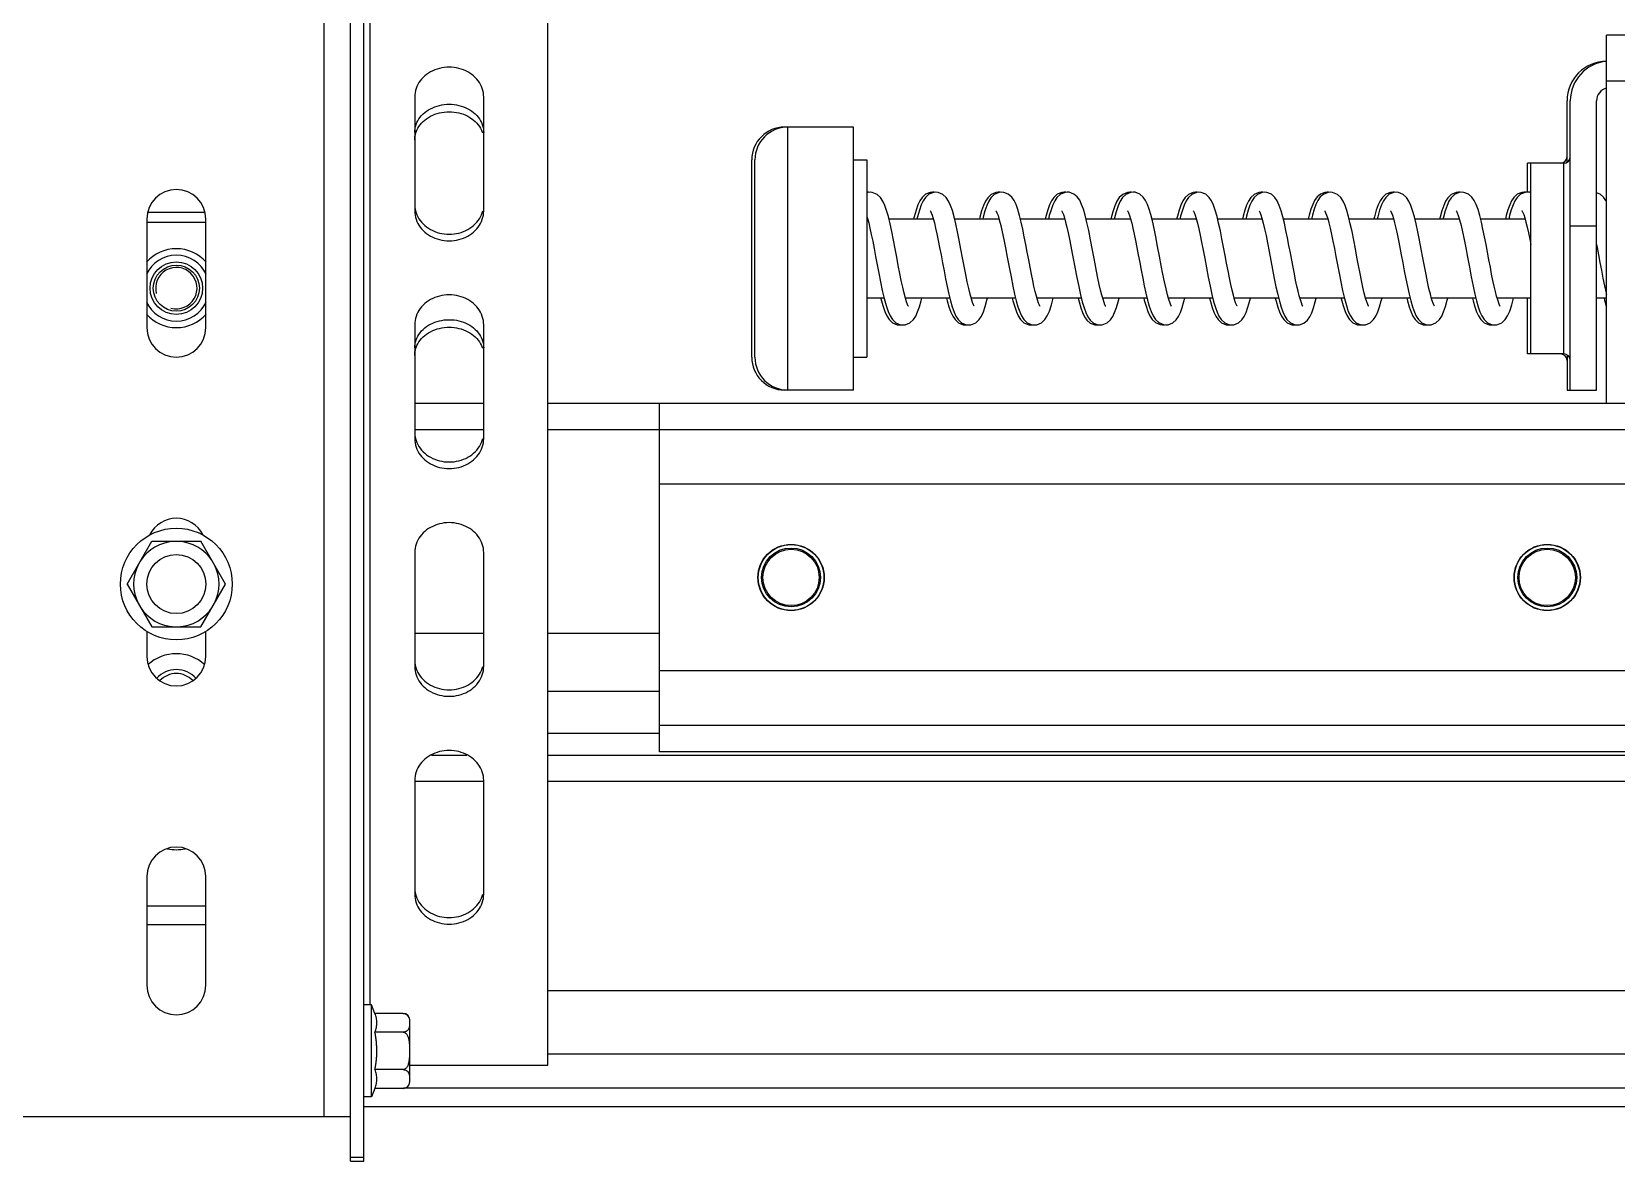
# Model space of a CAD drawing. Header units: millimetres. Extents: x 21899 to 38731, y -5425 to 3612.
# Drawn here: x 29083.5 to 29324.5, y -2798.2 to -2626.4 of the extents above; entities that cross this region are included whole.
import ezdxf

# ---------------------------------------------------------------- set-up
doc = ezdxf.new("R2010")
doc.units = ezdxf.units.MM

msp = doc.modelspace()

# ---------------------------------------------------------------- linework, layer by layer
at = {"color": 7, "linetype": 'Continuous'}
for p, q in [((29134.03, -2798.21), (29134.03, -2472.31)), ((29162.03, -2783.58), (29162.03, -2470.81)), ((29132.03, -2798.21), (29132.03, -2510.81)), ((29323.04, -2682.92), (29323.04, -2626.92)), ((29413.04, -2626.92), (29323.04, -2626.92)), ((29141.78, -2636.35), (29141.78, -2653.67)), ((29152.28, -2653.67), (29152.28, -2636.35)), ((29317.04, -2646.27), (29317.04, -2636.92)), ((29317.54, -2680.92), (29317.54, -2636.92)), ((29321.54, -2680.92), (29321.54, -2636.92)), ((29208.54, -2640.92), (29198.04, -2640.92)), ((29208.54, -2680.92), (29208.54, -2640.92)), ((29193.04, -2675.92), (29193.04, -2645.92)), ((29193.54, -2675.92), (29193.54, -2645.92)), ((29208.54, -2645.92), (29210.54, -2645.92)), ((29210.54, -2645.92), (29210.54, -2675.92)), ((29311.04, -2650.82), (29311.04, -2646.42)), ((29316.54, -2646.42), (29311.04, -2646.42)), ((29311.54, -2675.42), (29311.54, -2646.42)), ((29210.78, -2650.84), (29210.54, -2650.82)), ((29220.79, -2650.84), (29220.54, -2650.82)), ((29230.81, -2650.84), (29230.54, -2650.82)), ((29240.81, -2650.84), (29240.54, -2650.82)), ((29250.81, -2650.84), (29250.54, -2650.82)), ((29260.8, -2650.84), (29260.54, -2650.82)), ((29270.8, -2650.84), (29270.54, -2650.82)), ((29280.78, -2650.84), (29280.54, -2650.82)), ((29290.79, -2650.84), (29290.54, -2650.82)), ((29300.81, -2650.84), (29300.54, -2650.82)), ((29310.81, -2650.84), (29310.54, -2650.82)), ((29101.03, -2654.92), (29101.03, -2671.42)), ((29110.03, -2655.42), (29101.03, -2655.42)), ((29109.89, -2653.92), (29101.18, -2653.92)), ((29110.03, -2671.42), (29110.03, -2654.92)), ((29210.54, -2654.51), (29210.64, -2654.84)), ((29210.66, -2654.92), (29210.54, -2654.92)), ((29220.66, -2654.92), (29213.91, -2654.92)), ((29230.66, -2654.92), (29223.91, -2654.92)), ((29240.66, -2654.92), (29233.91, -2654.92)), ((29250.66, -2654.92), (29243.91, -2654.92)), ((29260.66, -2654.92), (29253.91, -2654.92)), ((29270.66, -2654.92), (29263.91, -2654.92)), ((29280.66, -2654.92), (29273.91, -2654.92)), ((29290.66, -2654.92), (29283.91, -2654.92)), ((29300.66, -2654.92), (29293.91, -2654.92)), ((29310.66, -2654.92), (29303.91, -2654.92)), ((29213.17, -2666.92), (29210.54, -2666.92)), ((29223.17, -2666.92), (29216.41, -2666.92)), ((29233.17, -2666.92), (29226.41, -2666.92)), ((29243.17, -2666.92), (29236.42, -2666.92)), ((29253.17, -2666.92), (29246.41, -2666.92)), ((29263.17, -2666.92), (29256.42, -2666.92)), ((29273.17, -2666.92), (29266.42, -2666.92)), ((29283.17, -2666.92), (29276.42, -2666.92)), ((29293.17, -2666.92), (29286.41, -2666.92)), ((29303.17, -2666.92), (29296.41, -2666.92)), ((29311.54, -2666.92), (29306.42, -2666.92)), ((29311.04, -2675.42), (29311.04, -2666.92)), ((29323.04, -2666.92), (29321.54, -2666.92)), ((29141.78, -2670.99), (29141.78, -2688.31)), ((29152.28, -2688.31), (29152.28, -2670.99)), ((29215.54, -2671.02), (29215.8, -2670.99)), ((29225.54, -2671.02), (29225.79, -2670.99)), ((29235.54, -2671.02), (29235.79, -2670.99)), ((29245.54, -2671.02), (29245.79, -2670.99)), ((29255.54, -2671.02), (29255.81, -2670.99)), ((29265.54, -2671.02), (29265.8, -2670.99)), ((29275.54, -2671.02), (29275.81, -2670.99)), ((29285.54, -2671.02), (29285.8, -2670.99)), ((29295.54, -2671.02), (29295.79, -2670.99)), ((29305.54, -2671.02), (29305.79, -2670.99)), ((29208.54, -2675.92), (29210.54, -2675.92)), ((29316.54, -2675.42), (29311.04, -2675.42)), ((29317.04, -2675.56), (29317.04, -2680.92)), ((29208.54, -2680.92), (29198.04, -2680.92)), ((29317.04, -2680.92), (29321.54, -2680.92)), ((29141.78, -2682.92), (29152.28, -2682.92)), ((29162.03, -2682.92), (29664.03, -2682.92)), ((29179.03, -2735.92), (29179.03, -2682.92)), ((29449.03, -2695.22), (29179.03, -2695.22)), ((29098.03, -2710.42), (29101.78, -2703.92)), ((29101.78, -2703.92), (29109.28, -2703.92)), ((29113.03, -2710.42), (29109.28, -2703.92)), ((29141.78, -2705.63), (29141.78, -2722.95)), ((29152.28, -2722.95), (29152.28, -2705.63)), ((29098.03, -2710.42), (29101.78, -2716.91)), ((29109.28, -2716.91), (29113.03, -2710.42)), ((29101.03, -2717.6), (29101.03, -2721.42)), ((29101.78, -2716.91), (29109.28, -2716.91)), ((29110.03, -2721.42), (29110.03, -2717.6)), ((29449.03, -2723.62), (29179.03, -2723.62)), ((29144.35, -2736.42), (29149.71, -2736.42)), ((29162.03, -2736.42), (29481.03, -2736.42)), ((29449.03, -2735.92), (29179.03, -2735.92)), ((29141.78, -2740.27), (29141.78, -2757.6)), ((29152.28, -2757.6), (29152.28, -2740.27)), ((29101.03, -2754.92), (29101.03, -2771.42)), ((29110.03, -2771.42), (29110.03, -2754.92)), ((29135.23, -2774.42), (29134.03, -2774.42)), ((29135.74, -2775.72), (29135.23, -2774.42)), ((29135.23, -2788.42), (29135.23, -2774.42)), ((29140.03, -2775.72), (29135.74, -2775.72)), ((29140.03, -2778.57), (29135.74, -2778.57)), ((29141.03, -2786.12), (29141.03, -2776.72)), ((29141.03, -2783.58), (29162.03, -2783.58)), ((29140.03, -2784.27), (29135.74, -2784.27)), ((29135.23, -2788.42), (29134.03, -2788.42)), ((29135.74, -2787.12), (29135.23, -2788.42)), ((29140.03, -2787.12), (29135.74, -2787.12)), ((29665.09, -2789.92), (29134.03, -2789.92)), ((29079.03, -2791.42), (29132.03, -2791.42)), ((29132.03, -2797.58), (29134.03, -2797.58)), ((29132.03, -2798.21), (29134.03, -2798.21))]:
    msp.add_line(p, q, dxfattribs=at)
at = {"color": 9, "linetype": 'Continuous'}
for p, q in [((29128.03, -2791.42), (29128.03, -2504.04)), ((29135.03, -2774.42), (29135.03, -2504.54)), ((29413.04, -2633.92), (29323.04, -2633.92)), ((29198.04, -2640.97), (29198.04, -2640.92)), ((29198.54, -2680.92), (29198.54, -2640.92)), ((29316.54, -2675.42), (29316.54, -2646.42)), ((29317.54, -2655.92), (29321.54, -2655.92)), ((29198.04, -2680.92), (29198.04, -2680.87)), ((29141.78, -2686.92), (29152.28, -2686.92)), ((29162.03, -2686.92), (29481.03, -2686.92)), ((29141.78, -2717.88), (29152.28, -2717.88)), ((29162.03, -2717.88), (29179.03, -2717.88)), ((29162.03, -2726.7), (29179.03, -2726.7)), ((29449.03, -2731.92), (29179.03, -2731.92)), ((29162.03, -2733.12), (29179.03, -2733.12)), ((29141.78, -2740.42), (29152.28, -2740.42)), ((29162.03, -2740.42), (29481.03, -2740.42)), ((29110.03, -2759.42), (29101.03, -2759.42)), ((29110.03, -2762.24), (29101.03, -2762.24)), ((29162.03, -2772.22), (29481.03, -2772.22)), ((29162.03, -2781.86), (29664.03, -2781.86)), ((29140.35, -2787.06), (29664.03, -2787.06))]:
    msp.add_line(p, q, dxfattribs=at)
at = {"color": 7, "linetype": 'Continuous'}
for points in [[(29211.04, -2650.82), (29210.71, -2650.85), (29210.54, -2650.91)], [(29214.08, -2655.62), (29213.82, -2654.54), (29213.55, -2653.61), (29213.28, -2652.84), (29212.99, -2652.19), (29212.64, -2651.65), (29212.12, -2651.16), (29211.38, -2650.85), (29211.04, -2650.82)], [(29220.54, -2650.82), (29220.18, -2650.85), (29219.48, -2651.15), (29218.97, -2651.61), (29218.62, -2652.14), (29218.32, -2652.77), (29218.04, -2653.57), (29217.75, -2654.59), (29217.67, -2654.92)], [(29221.04, -2650.82), (29220.68, -2650.85), (29219.98, -2651.15), (29219.47, -2651.61), (29219.12, -2652.14), (29218.82, -2652.77), (29218.54, -2653.57), (29218.25, -2654.59), (29218.17, -2654.92)], [(29224.09, -2655.65), (29223.82, -2654.57), (29223.56, -2653.62), (29223.28, -2652.84), (29222.99, -2652.19), (29222.64, -2651.64), (29222.12, -2651.16), (29221.39, -2650.85), (29221.04, -2650.82)], [(29230.54, -2650.82), (29230.16, -2650.86), (29229.44, -2651.17), (29228.93, -2651.66), (29228.58, -2652.21), (29228.29, -2652.86), (29228.01, -2653.66), (29227.74, -2654.61), (29227.67, -2654.92)], [(29231.04, -2650.82), (29230.66, -2650.86), (29229.94, -2651.17), (29229.43, -2651.66), (29229.08, -2652.21), (29228.79, -2652.86), (29228.51, -2653.66), (29228.24, -2654.61), (29228.17, -2654.92)], [(29234.02, -2655.37), (29233.77, -2654.37), (29233.51, -2653.48), (29233.24, -2652.72), (29232.94, -2652.1), (29232.59, -2651.58), (29232.07, -2651.13), (29231.37, -2650.85), (29231.04, -2650.82)], [(29240.54, -2650.82), (29240.19, -2650.85), (29239.48, -2651.15), (29238.97, -2651.61), (29238.62, -2652.14), (29238.33, -2652.75), (29238.06, -2653.49), (29237.8, -2654.38), (29237.67, -2654.92)], [(29241.04, -2650.82), (29240.69, -2650.85), (29239.98, -2651.15), (29239.47, -2651.61), (29239.12, -2652.14), (29238.83, -2652.75), (29238.56, -2653.49), (29238.3, -2654.38), (29238.17, -2654.92)], [(29244.03, -2655.41), (29243.76, -2654.33), (29243.49, -2653.42), (29243.22, -2652.68), (29242.92, -2652.06), (29242.55, -2651.54), (29242.02, -2651.1), (29241.34, -2650.84), (29241.04, -2650.82)], [(29250.54, -2650.82), (29250.17, -2650.86), (29249.46, -2651.16), (29248.94, -2651.65), (29248.58, -2652.21), (29248.27, -2652.91), (29247.96, -2653.82), (29247.67, -2654.91), (29247.67, -2654.92)], [(29251.04, -2650.82), (29250.67, -2650.86), (29249.96, -2651.16), (29249.44, -2651.65), (29249.08, -2652.21), (29248.77, -2652.91), (29248.46, -2653.82), (29248.17, -2654.91), (29248.17, -2654.92)], [(29253.98, -2655.19), (29253.73, -2654.22), (29253.48, -2653.39), (29253.23, -2652.7), (29252.95, -2652.11), (29252.59, -2651.59), (29252.07, -2651.13), (29251.35, -2650.84), (29251.04, -2650.82)], [(29260.54, -2650.82), (29260.18, -2650.85), (29259.47, -2651.16), (29258.96, -2651.62), (29258.61, -2652.15), (29258.32, -2652.78), (29258.04, -2653.56), (29257.78, -2654.48), (29257.67, -2654.92)], [(29261.04, -2650.82), (29260.68, -2650.85), (29259.97, -2651.16), (29259.46, -2651.62), (29259.11, -2652.15), (29258.82, -2652.78), (29258.54, -2653.56), (29258.28, -2654.48), (29258.17, -2654.92)], [(29264.06, -2655.56), (29263.81, -2654.5), (29263.54, -2653.57), (29263.27, -2652.79), (29262.97, -2652.15), (29262.62, -2651.62), (29262.1, -2651.15), (29261.38, -2650.85), (29261.04, -2650.82)], [(29270.54, -2650.82), (29270.18, -2650.85), (29269.46, -2651.16), (29268.95, -2651.63), (29268.6, -2652.17), (29268.31, -2652.8), (29268.04, -2653.56), (29267.78, -2654.47), (29267.67, -2654.92)], [(29271.04, -2650.82), (29270.68, -2650.85), (29269.96, -2651.16), (29269.45, -2651.63), (29269.1, -2652.17), (29268.81, -2652.8), (29268.54, -2653.56), (29268.28, -2654.47), (29268.17, -2654.92)], [(29274.07, -2655.56), (29273.82, -2654.55), (29273.56, -2653.64), (29273.28, -2652.84), (29272.98, -2652.16), (29272.61, -2651.61), (29272.09, -2651.14), (29271.38, -2650.85), (29271.04, -2650.82)], [(29280.54, -2650.82), (29280.21, -2650.85), (29279.54, -2651.11), (29279.02, -2651.55), (29278.65, -2652.07), (29278.36, -2652.68), (29278.09, -2653.42), (29277.82, -2654.32), (29277.67, -2654.92)], [(29281.04, -2650.82), (29280.71, -2650.85), (29280.04, -2651.11), (29279.52, -2651.55), (29279.15, -2652.07), (29278.86, -2652.68), (29278.59, -2653.42), (29278.32, -2654.32), (29278.17, -2654.92)], [(29284.08, -2655.62), (29283.82, -2654.54), (29283.55, -2653.61), (29283.28, -2652.84), (29282.99, -2652.19), (29282.64, -2651.65), (29282.12, -2651.16), (29281.38, -2650.85), (29281.04, -2650.82)], [(29290.54, -2650.82), (29290.18, -2650.85), (29289.48, -2651.15), (29288.97, -2651.61), (29288.62, -2652.14), (29288.32, -2652.77), (29288.04, -2653.57), (29287.75, -2654.59), (29287.67, -2654.92)], [(29291.04, -2650.82), (29290.68, -2650.85), (29289.98, -2651.15), (29289.47, -2651.61), (29289.12, -2652.14), (29288.82, -2652.77), (29288.54, -2653.57), (29288.25, -2654.59), (29288.17, -2654.92)], [(29294.09, -2655.65), (29293.82, -2654.57), (29293.56, -2653.62), (29293.28, -2652.84), (29292.99, -2652.19), (29292.64, -2651.64), (29292.12, -2651.16), (29291.39, -2650.85), (29291.04, -2650.82)], [(29300.54, -2650.82), (29300.16, -2650.86), (29299.44, -2651.17), (29298.93, -2651.66), (29298.58, -2652.21), (29298.29, -2652.86), (29298.01, -2653.66), (29297.74, -2654.61), (29297.67, -2654.92)], [(29301.04, -2650.82), (29300.66, -2650.86), (29299.94, -2651.17), (29299.43, -2651.66), (29299.08, -2652.21), (29298.79, -2652.86), (29298.51, -2653.66), (29298.24, -2654.61), (29298.17, -2654.92)], [(29304.02, -2655.37), (29303.77, -2654.37), (29303.51, -2653.48), (29303.24, -2652.72), (29302.94, -2652.1), (29302.59, -2651.58), (29302.07, -2651.13), (29301.37, -2650.85), (29301.04, -2650.82)], [(29310.54, -2650.82), (29310.19, -2650.85), (29309.48, -2651.15), (29308.97, -2651.61), (29308.62, -2652.14), (29308.33, -2652.75), (29308.06, -2653.49), (29307.8, -2654.38), (29307.67, -2654.92)], [(29311.04, -2650.82), (29310.69, -2650.85), (29309.98, -2651.15), (29309.47, -2651.61), (29309.12, -2652.14), (29308.83, -2652.75), (29308.56, -2653.49), (29308.3, -2654.38), (29308.17, -2654.92)], [(29311.54, -2650.92), (29311.34, -2650.84), (29311.04, -2650.82)], [(29323.04, -2652.3), (29322.95, -2652.11), (29322.59, -2651.59), (29322.07, -2651.13), (29321.54, -2650.92)], [(29210.64, -2654.84), (29210.83, -2655.51), (29211.02, -2656.31), (29211.23, -2657.24), (29211.44, -2658.28), (29211.66, -2659.4), (29211.89, -2660.6), (29212.12, -2661.85), (29212.37, -2663.15), (29212.63, -2664.47), (29212.9, -2665.78)], [(29216.6, -2667.5), (29216.41, -2666.92), (29216.21, -2666.17), (29216, -2665.29), (29215.79, -2664.28), (29215.56, -2663.18), (29215.33, -2661.98), (29215.1, -2660.72), (29214.85, -2659.42), (29214.6, -2658.11), (29214.34, -2656.82), (29214.08, -2655.62)], [(29220.19, -2653.65), (29220.19, -2653.64), (29220.23, -2653.71), (29220.33, -2653.94), (29220.48, -2654.31), (29220.64, -2654.83)], [(29220.64, -2654.83), (29220.82, -2655.49), (29221.01, -2656.28), (29221.21, -2657.17), (29221.41, -2658.15), (29221.62, -2659.22), (29221.84, -2660.36), (29222.06, -2661.55), (29222.29, -2662.77), (29222.53, -2663.99), (29222.77, -2665.18), (29223.02, -2666.31)], [(29226.45, -2667.05), (29226.26, -2666.35), (29226.05, -2665.49), (29225.83, -2664.48), (29225.6, -2663.34), (29225.36, -2662.1), (29225.11, -2660.8), (29224.86, -2659.47), (29224.61, -2658.14), (29224.35, -2656.86), (29224.09, -2655.65)], [(29230.19, -2653.65), (29230.19, -2653.65), (29230.23, -2653.71), (29230.34, -2653.95), (29230.5, -2654.39)], [(29230.5, -2654.39), (29230.7, -2655.04), (29230.92, -2655.88), (29231.15, -2656.87), (29231.39, -2658.01), (29231.64, -2659.3), (29231.91, -2660.73), (29232.19, -2662.23), (29232.48, -2663.72), (29232.76, -2665.1), (29233.02, -2666.32)], [(29236.5, -2667.22), (29236.34, -2666.64), (29236.16, -2665.94), (29235.97, -2665.14), (29235.78, -2664.25), (29235.58, -2663.27), (29235.38, -2662.22), (29235.17, -2661.12), (29234.95, -2659.97), (29234.73, -2658.79), (29234.5, -2657.61), (29234.26, -2656.46), (29234.02, -2655.37)], [(29240.21, -2653.67), (29240.19, -2653.65), (29240.21, -2653.69), (29240.31, -2653.89), (29240.45, -2654.24), (29240.61, -2654.73), (29240.79, -2655.37), (29240.98, -2656.13), (29241.18, -2657.01), (29241.38, -2657.98), (29241.59, -2659.04), (29241.8, -2660.15), (29241.95, -2660.92)], [(29245.13, -2660.92), (29244.89, -2659.63), (29244.59, -2658.08), (29244.31, -2656.66), (29244.03, -2655.41)], [(29250.19, -2653.65), (29250.19, -2653.64), (29250.23, -2653.73), (29250.34, -2653.96), (29250.49, -2654.35), (29250.65, -2654.88)], [(29250.65, -2654.88), (29250.83, -2655.54), (29251.02, -2656.32), (29251.22, -2657.21), (29251.42, -2658.18), (29251.63, -2659.23), (29251.84, -2660.34), (29252.05, -2661.5), (29252.28, -2662.68), (29252.51, -2663.88), (29252.75, -2665.06), (29252.99, -2666.19)], [(29256.48, -2667.15), (29256.28, -2666.42), (29256.06, -2665.52), (29255.83, -2664.48), (29255.59, -2663.31), (29255.33, -2661.99), (29255.06, -2660.55), (29254.78, -2659.06), (29254.51, -2657.63), (29254.24, -2656.33), (29253.98, -2655.19)], [(29260.19, -2653.65), (29260.19, -2653.65), (29260.22, -2653.71), (29260.33, -2653.93), (29260.47, -2654.31), (29260.65, -2654.85)], [(29260.65, -2654.85), (29260.84, -2655.55), (29261.04, -2656.39), (29261.25, -2657.36), (29261.47, -2658.45), (29261.71, -2659.64), (29261.95, -2660.93), (29262.21, -2662.32), (29262.48, -2663.75), (29262.76, -2665.14), (29263.04, -2666.39)], [(29266.48, -2667.13), (29266.3, -2666.5), (29266.11, -2665.74), (29265.91, -2664.86), (29265.7, -2663.87), (29265.49, -2662.8), (29265.27, -2661.64), (29265.04, -2660.43), (29264.81, -2659.18), (29264.56, -2657.93), (29264.32, -2656.71), (29264.06, -2655.56)], [(29270.21, -2653.67), (29270.2, -2653.66), (29270.21, -2653.68), (29270.31, -2653.87), (29270.45, -2654.25), (29270.63, -2654.8)], [(29270.63, -2654.8), (29270.83, -2655.52), (29271.04, -2656.38), (29271.26, -2657.4), (29271.49, -2658.55), (29271.74, -2659.83), (29272, -2661.2), (29272.26, -2662.6), (29272.52, -2663.96), (29272.78, -2665.24), (29273.04, -2666.4)], [(29276.49, -2667.18), (29276.32, -2666.59), (29276.14, -2665.9), (29275.96, -2665.1), (29275.77, -2664.21), (29275.58, -2663.25), (29275.38, -2662.23), (29275.18, -2661.15), (29274.97, -2660.04), (29274.75, -2658.91), (29274.53, -2657.77), (29274.3, -2656.65), (29274.07, -2655.56)], [(29280.19, -2653.65), (29280.19, -2653.64), (29280.23, -2653.71), (29280.33, -2653.94), (29280.48, -2654.31), (29280.64, -2654.84)], [(29280.64, -2654.84), (29280.83, -2655.51), (29281.02, -2656.31), (29281.23, -2657.24), (29281.44, -2658.28), (29281.66, -2659.4), (29281.89, -2660.6), (29282.12, -2661.85), (29282.37, -2663.15), (29282.63, -2664.47), (29282.9, -2665.78)], [(29286.6, -2667.5), (29286.41, -2666.92), (29286.21, -2666.17), (29286, -2665.29), (29285.79, -2664.28), (29285.56, -2663.18), (29285.33, -2661.98), (29285.1, -2660.72), (29284.85, -2659.42), (29284.6, -2658.11), (29284.34, -2656.82), (29284.08, -2655.62)], [(29290.19, -2653.65), (29290.19, -2653.64), (29290.23, -2653.71), (29290.33, -2653.94), (29290.48, -2654.31), (29290.64, -2654.83)], [(29290.64, -2654.83), (29290.82, -2655.49), (29291.01, -2656.28), (29291.21, -2657.17), (29291.41, -2658.15), (29291.62, -2659.22), (29291.84, -2660.36), (29292.06, -2661.55), (29292.29, -2662.77), (29292.53, -2663.99), (29292.77, -2665.18), (29293.02, -2666.31)], [(29296.45, -2667.05), (29296.26, -2666.35), (29296.05, -2665.49), (29295.83, -2664.48), (29295.6, -2663.34), (29295.36, -2662.1), (29295.11, -2660.8), (29294.86, -2659.47), (29294.61, -2658.14), (29294.35, -2656.86), (29294.09, -2655.65)], [(29300.19, -2653.65), (29300.19, -2653.65), (29300.23, -2653.71), (29300.34, -2653.95), (29300.5, -2654.39)], [(29300.5, -2654.39), (29300.7, -2655.04), (29300.92, -2655.88), (29301.15, -2656.87), (29301.39, -2658.01), (29301.64, -2659.3), (29301.91, -2660.73), (29302.19, -2662.23), (29302.48, -2663.72), (29302.76, -2665.1), (29303.02, -2666.32)], [(29306.5, -2667.22), (29306.34, -2666.64), (29306.16, -2665.94), (29305.97, -2665.14), (29305.78, -2664.25), (29305.58, -2663.27), (29305.38, -2662.22), (29305.17, -2661.12), (29304.95, -2659.97), (29304.73, -2658.79), (29304.5, -2657.61), (29304.26, -2656.46), (29304.02, -2655.37)], [(29310.21, -2653.67), (29310.19, -2653.65), (29310.21, -2653.69), (29310.31, -2653.89), (29310.45, -2654.24), (29310.61, -2654.73), (29310.79, -2655.37), (29310.98, -2656.13), (29311.18, -2657.01), (29311.38, -2657.98), (29311.54, -2658.78)], [(29321.54, -2658.78), (29321.63, -2659.23), (29321.84, -2660.34), (29322.05, -2661.5), (29322.28, -2662.68), (29322.51, -2663.88), (29322.75, -2665.06), (29322.99, -2666.19), (29323.04, -2666.38)], [(29241.95, -2660.92), (29242.19, -2662.23), (29242.49, -2663.78), (29242.77, -2665.19), (29243.05, -2666.43)], [(29246.87, -2668.17), (29246.89, -2668.18), (29246.86, -2668.14), (29246.76, -2667.94), (29246.63, -2667.59), (29246.47, -2667.1), (29246.29, -2666.47), (29246.1, -2665.72), (29245.91, -2664.85), (29245.7, -2663.89), (29245.5, -2662.84), (29245.28, -2661.73), (29245.13, -2660.92)], [(29212.67, -2666.92), (29212.69, -2667.01), (29212.98, -2668.08), (29213.28, -2668.95), (29213.59, -2669.64), (29213.95, -2670.2), (29214.47, -2670.67), (29215.18, -2670.98), (29215.54, -2671.02)], [(29212.9, -2665.78), (29213.19, -2667.01), (29213.48, -2668.08), (29213.78, -2668.95), (29214.09, -2669.64), (29214.45, -2670.2), (29214.97, -2670.67), (29215.68, -2670.98), (29216.04, -2671.02)], [(29216.04, -2671.02), (29216.38, -2670.98), (29217.11, -2670.68), (29217.63, -2670.2), (29217.98, -2669.66), (29218.27, -2669.02), (29218.54, -2668.25), (29218.8, -2667.34), (29218.91, -2666.92)], [(29216.88, -2668.17), (29216.89, -2668.18), (29216.86, -2668.14), (29216.75, -2667.91), (29216.6, -2667.5)], [(29222.67, -2666.92), (29222.78, -2667.35), (29223.04, -2668.27), (29223.32, -2669.05), (29223.61, -2669.68), (29223.96, -2670.21), (29224.47, -2670.68), (29225.18, -2670.98), (29225.54, -2671.02)], [(29223.02, -2666.31), (29223.28, -2667.35), (29223.54, -2668.27), (29223.82, -2669.05), (29224.11, -2669.68), (29224.46, -2670.21), (29224.97, -2670.68), (29225.68, -2670.98), (29226.04, -2671.02)], [(29226.04, -2671.02), (29226.39, -2670.98), (29227.11, -2670.68), (29227.63, -2670.2), (29227.98, -2669.66), (29228.28, -2669.01), (29228.55, -2668.21), (29228.82, -2667.27), (29228.91, -2666.92)], [(29226.87, -2668.16), (29226.88, -2668.17), (29226.87, -2668.16), (29226.77, -2667.96), (29226.63, -2667.59), (29226.45, -2667.05)], [(29232.67, -2666.92), (29232.78, -2667.37), (29233.04, -2668.27), (29233.3, -2669.01), (29233.59, -2669.64), (29233.94, -2670.18), (29234.45, -2670.67), (29235.18, -2670.98), (29235.54, -2671.02)], [(29233.02, -2666.32), (29233.28, -2667.37), (29233.54, -2668.27), (29233.8, -2669.01), (29234.09, -2669.64), (29234.44, -2670.18), (29234.95, -2670.67), (29235.68, -2670.98), (29236.04, -2671.02)], [(29236.04, -2671.02), (29236.39, -2670.98), (29237.11, -2670.67), (29237.64, -2670.18), (29238, -2669.62), (29238.32, -2668.9), (29238.63, -2667.96), (29238.91, -2666.92)], [(29236.89, -2668.18), (29236.88, -2668.17), (29236.79, -2668), (29236.66, -2667.68), (29236.5, -2667.22)], [(29242.67, -2666.92), (29242.82, -2667.5), (29243.08, -2668.4), (29243.35, -2669.14), (29243.65, -2669.76), (29244.02, -2670.28), (29244.53, -2670.72), (29245.21, -2670.98), (29245.54, -2671.02)], [(29243.05, -2666.43), (29243.32, -2667.5), (29243.58, -2668.4), (29243.85, -2669.14), (29244.15, -2669.76), (29244.52, -2670.28), (29245.03, -2670.72), (29245.71, -2670.98), (29246.04, -2671.02)], [(29246.04, -2671.02), (29246.36, -2670.99), (29247.08, -2670.7), (29247.6, -2670.23), (29247.95, -2669.71), (29248.24, -2669.1), (29248.5, -2668.37), (29248.76, -2667.5), (29248.91, -2666.92)], [(29252.67, -2666.92), (29252.75, -2667.23), (29253.01, -2668.17), (29253.29, -2668.98), (29253.59, -2669.65), (29253.94, -2670.19), (29254.45, -2670.66), (29255.16, -2670.97), (29255.54, -2671.02)], [(29252.99, -2666.19), (29253.25, -2667.23), (29253.51, -2668.17), (29253.79, -2668.98), (29254.09, -2669.65), (29254.44, -2670.19), (29254.95, -2670.66), (29255.66, -2670.97), (29256.04, -2671.02)], [(29256.04, -2671.02), (29256.36, -2670.99), (29257.08, -2670.7), (29257.6, -2670.23), (29257.95, -2669.71), (29258.24, -2669.1), (29258.51, -2668.36), (29258.77, -2667.47), (29258.91, -2666.92)], [(29256.89, -2668.18), (29256.88, -2668.17), (29256.8, -2668.02), (29256.66, -2667.68), (29256.48, -2667.15)], [(29262.67, -2666.92), (29262.8, -2667.45), (29263.06, -2668.34), (29263.32, -2669.07), (29263.61, -2669.68), (29263.96, -2670.21), (29264.48, -2670.68), (29265.19, -2670.98), (29265.54, -2671.02)], [(29263.04, -2666.39), (29263.3, -2667.45), (29263.56, -2668.34), (29263.82, -2669.07), (29264.11, -2669.68), (29264.46, -2670.21), (29264.98, -2670.68), (29265.69, -2670.98), (29266.04, -2671.02)], [(29266.04, -2671.02), (29266.36, -2670.99), (29267.07, -2670.7), (29267.59, -2670.24), (29267.94, -2669.73), (29268.24, -2669.11), (29268.52, -2668.33), (29268.81, -2667.3), (29268.91, -2666.92)], [(29266.87, -2668.16), (29266.88, -2668.17), (29266.87, -2668.16), (29266.78, -2667.98), (29266.64, -2667.63), (29266.48, -2667.13)], [(29272.67, -2666.92), (29272.8, -2667.42), (29273.05, -2668.3), (29273.31, -2669.04), (29273.6, -2669.67), (29273.95, -2670.2), (29274.47, -2670.67), (29275.18, -2670.98), (29275.54, -2671.02)], [(29273.04, -2666.4), (29273.3, -2667.42), (29273.55, -2668.3), (29273.81, -2669.04), (29274.1, -2669.67), (29274.45, -2670.2), (29274.97, -2670.67), (29275.68, -2670.98), (29276.04, -2671.02)], [(29276.04, -2671.02), (29276.34, -2670.99), (29277.02, -2670.73), (29277.55, -2670.29), (29277.92, -2669.77), (29278.22, -2669.15), (29278.49, -2668.41), (29278.76, -2667.51), (29278.91, -2666.92)], [(29276.88, -2668.17), (29276.88, -2668.16), (29276.78, -2667.99), (29276.65, -2667.65), (29276.49, -2667.18)], [(29282.67, -2666.92), (29282.69, -2667.01), (29282.98, -2668.08), (29283.28, -2668.95), (29283.59, -2669.64), (29283.95, -2670.2), (29284.47, -2670.67), (29285.18, -2670.98), (29285.54, -2671.02)], [(29282.9, -2665.78), (29283.19, -2667.01), (29283.48, -2668.08), (29283.78, -2668.95), (29284.09, -2669.64), (29284.45, -2670.2), (29284.97, -2670.67), (29285.68, -2670.98), (29286.04, -2671.02)], [(29286.04, -2671.02), (29286.38, -2670.98), (29287.11, -2670.68), (29287.63, -2670.2), (29287.98, -2669.66), (29288.27, -2669.02), (29288.54, -2668.25), (29288.8, -2667.34), (29288.91, -2666.92)], [(29286.88, -2668.17), (29286.89, -2668.18), (29286.86, -2668.14), (29286.75, -2667.91), (29286.6, -2667.5)], [(29292.67, -2666.92), (29292.78, -2667.35), (29293.04, -2668.27), (29293.32, -2669.05), (29293.61, -2669.68), (29293.96, -2670.21), (29294.47, -2670.68), (29295.18, -2670.98), (29295.54, -2671.02)], [(29293.02, -2666.31), (29293.28, -2667.35), (29293.54, -2668.27), (29293.82, -2669.05), (29294.11, -2669.68), (29294.46, -2670.21), (29294.97, -2670.68), (29295.68, -2670.98), (29296.04, -2671.02)], [(29296.04, -2671.02), (29296.39, -2670.98), (29297.11, -2670.68), (29297.63, -2670.2), (29297.98, -2669.66), (29298.28, -2669.01), (29298.55, -2668.21), (29298.82, -2667.27), (29298.91, -2666.92)], [(29296.87, -2668.16), (29296.88, -2668.17), (29296.87, -2668.16), (29296.77, -2667.96), (29296.63, -2667.59), (29296.45, -2667.05)], [(29302.67, -2666.92), (29302.78, -2667.37), (29303.04, -2668.27), (29303.3, -2669.01), (29303.59, -2669.64), (29303.94, -2670.18), (29304.45, -2670.67), (29305.18, -2670.98), (29305.54, -2671.02)], [(29303.02, -2666.32), (29303.28, -2667.37), (29303.54, -2668.27), (29303.8, -2669.01), (29304.09, -2669.64), (29304.44, -2670.18), (29304.95, -2670.67), (29305.68, -2670.98), (29306.04, -2671.02)], [(29306.04, -2671.02), (29306.39, -2670.98), (29307.11, -2670.67), (29307.64, -2670.18), (29308, -2669.62), (29308.32, -2668.9), (29308.63, -2667.96), (29308.91, -2666.92)], [(29306.89, -2668.18), (29306.88, -2668.17), (29306.79, -2668), (29306.66, -2667.68), (29306.5, -2667.22)], [(29322.67, -2666.92), (29322.75, -2667.23), (29323.01, -2668.17), (29323.04, -2668.25)]]:
    msp.add_lwpolyline(points, dxfattribs=at)
for centre, radius in [((29105.53, -2665.42), 4), ((29105.53, -2665.42), 3.5), ((29105.53, -2710.42), 8.5), ((29105.53, -2710.42), 4.5), ((29199.03, -2709.42), 5.04), ((29199.03, -2709.42), 4.48), ((29314.03, -2709.42), 5.04), ((29314.03, -2709.42), 4.48)]:
    msp.add_circle(centre, radius, dxfattribs=at)
at = {"color": 9, "linetype": 'Continuous'}
for centre, radius in [((29199.03, -2709.42), 5), ((29199.03, -2709.42), 4.28), ((29314.03, -2709.42), 5), ((29314.03, -2709.42), 4.28)]:
    msp.add_circle(centre, radius, dxfattribs=at)
at = {"color": 7, "linetype": 'Continuous'}
for centre, radius, start, end in [((29323.04, -2636.92), 6, 90, 180), ((29323.54, -2636.92), 6, 94.8557, 180), ((29323.54, -2636.92), 2, 104.6165, 180), ((29198.04, -2645.92), 5, 90, 180), ((29198.54, -2645.92), 5, 90, 180), ((29316.04, -2645.42), 1, 270, 359.9999), ((29316.54, -2645.42), 1, 270, 359.9999), ((29105.53, -2654.92), 4.5, 0, 180), ((29105.53, -2665.42), 5, 24.9111, 155.0889), ((29105.53, -2665.42), 5, 204.9111, 335.0889), ((29105.53, -2671.42), 4.5, 180, 0), ((29198.04, -2675.92), 5, 180, 270), ((29198.54, -2675.92), 5, 180, 270), ((29316.04, -2676.42), 1, 0.0001, 90), ((29316.54, -2676.42), 1, 0.0001, 90), ((29105.53, -2704.92), 4.5, 26.6082, 153.3918), ((29105.53, -2721.42), 4.5, 180, 0), ((29105.53, -2727.42), 3.4, 42.8056, 137.1944), ((29105.53, -2754.92), 4.5, 0, 180), ((29105.53, -2771.42), 4.5, 180, 0), ((29140.03, -2776.72), 1, 0, 90), ((29140.03, -2786.12), 1, 270, 0)]:
    msp.add_arc(centre, radius, start, end, dxfattribs=at)
at = {"color": 9, "linetype": 'Continuous'}
for centre, radius, start, end in [((29105.53, -2665.42), 6, 41.1458, 138.854), ((29105.53, -2665.42), 6, 221.1458, 318.854), ((29105.53, -2710.42), 6.5, 92.2042, 147.7958), ((29105.53, -2710.42), 6.5, 32.2042, 87.7958), ((29105.53, -2710.42), 6.5, 152.2042, 207.7958), ((29105.53, -2710.42), 6.5, 332.2042, 27.7958), ((29105.53, -2710.42), 6.5, 212.2042, 267.7958), ((29105.53, -2710.42), 6.5, 272.2042, 327.7958), ((29105.53, -2727.42), 6.4, 47.505, 132.4934), ((29105.53, -2744.42), 6.4, 257.9395, 282.0451)]:
    msp.add_arc(centre, radius, start, end, dxfattribs=at)
at = {"color": 2, "linetype": 'Continuous'}
for centre, radius, start, end in [((29105.53, -2665.42), 3.15, 255, 195), ((29105.53, -2727.42), 4, 41.5477, 138.4523)]:
    msp.add_arc(centre, radius, start, end, dxfattribs=at)
at = {"color": 7, "linetype": 'Continuous'}
for points, start_tangent, end_tangent in [([(29152.28, -2636.35), (29152.07, -2635.07), (29151.45, -2633.89), (29150.47, -2632.92), (29149.21, -2632.22), (29147.78, -2631.85), (29146.28, -2631.85), (29144.85, -2632.22), (29143.59, -2632.92), (29142.62, -2633.89), (29141.99, -2635.07), (29141.78, -2636.35)], (0, 1.535604), (0, -1.535604)), ([(29141.78, -2641.75), (29141.99, -2640.54), (29142.62, -2639.42), (29143.59, -2638.5), (29144.85, -2637.84), (29146.28, -2637.49), (29147.78, -2637.49), (29149.21, -2637.84), (29150.47, -2638.5), (29151.45, -2639.42), (29152.07, -2640.54), (29152.28, -2641.75)], (0, 1.4988), (0, -1.4988)), ([(29141.99, -2641.68), (29142.62, -2640.57), (29143.59, -2639.65), (29144.85, -2638.98), (29146.28, -2638.64), (29147.78, -2638.64), (29149.21, -2638.98), (29150.47, -2639.65), (29151.45, -2640.57), (29152.07, -2641.68)], (0.424152, 1.18627), (0.424152, -1.18627)), ([(29141.78, -2642.9), (29141.96, -2641.78)], (0, 0.113147), (0.035416, 0.108197)), ([(29141.96, -2641.78), (29141.99, -2641.68)], (0.003088, 0.009434), (0.00334, 0.009342)), ([(29152.07, -2641.68), (29152.1, -2641.78)], (0.00334, -0.009342), (0.003088, -0.009434)), ([(29141.78, -2652.67), (29141.91, -2653.66)], (0, -0.098909), (0.024564, -0.096427)), ([(29141.78, -2653.67), (29141.99, -2654.95), (29142.62, -2656.13), (29143.59, -2657.11), (29144.85, -2657.81), (29146.28, -2658.17), (29147.78, -2658.17), (29149.21, -2657.81), (29150.47, -2657.11), (29151.45, -2656.13), (29152.07, -2654.95), (29152.28, -2653.67)], (0, -1.535604), (0, 1.535604)), ([(29141.91, -2653.66), (29141.99, -2653.95)], (0.007684, -0.030161), (0.009969, -0.029458)), ([(29141.99, -2653.95), (29142.62, -2655.13), (29143.59, -2656.11), (29144.85, -2656.81), (29146.28, -2657.17), (29147.78, -2657.17), (29149.21, -2656.81), (29150.47, -2656.11), (29151.45, -2655.13), (29152.07, -2653.95)], (0.411127, -1.214874), (0.411127, 1.214874)), ([(29152.07, -2653.95), (29152.16, -2653.66)], (0.009969, 0.029458), (0.007684, 0.030161)), ([(29152.28, -2670.99), (29152.07, -2669.71), (29151.45, -2668.53), (29150.47, -2667.56), (29149.21, -2666.86), (29147.78, -2666.49), (29146.28, -2666.49), (29144.85, -2666.86), (29143.59, -2667.56), (29142.62, -2668.53), (29141.99, -2669.71), (29141.78, -2670.99)], (0, 1.535604), (0, -1.535604)), ([(29141.78, -2674.51), (29141.99, -2673.3), (29142.62, -2672.19), (29143.59, -2671.26), (29144.85, -2670.6), (29146.28, -2670.26), (29147.78, -2670.26), (29149.21, -2670.6), (29150.47, -2671.26), (29151.45, -2672.19), (29152.07, -2673.3), (29152.28, -2674.51)], (0, 1.4988), (0, -1.4988)), ([(29141.99, -2674.45), (29142.62, -2673.34), (29143.59, -2672.41), (29144.85, -2671.75), (29146.28, -2671.4), (29147.78, -2671.4), (29149.21, -2671.75), (29150.47, -2672.41), (29151.45, -2673.34), (29152.07, -2674.45)], (0.424152, 1.18627), (0.424152, -1.18627)), ([(29141.78, -2675.66), (29141.96, -2674.54)], (0, 0.113147), (0.035416, 0.108197)), ([(29141.96, -2674.54), (29141.99, -2674.45)], (0.003088, 0.009434), (0.00334, 0.009342)), ([(29152.07, -2674.45), (29152.1, -2674.54)], (0.00334, -0.009342), (0.003088, -0.009434)), ([(29141.78, -2687.31), (29141.91, -2688.3)], (0, -0.098909), (0.024564, -0.096427)), ([(29141.78, -2688.31), (29141.99, -2689.59), (29142.62, -2690.77), (29143.59, -2691.75), (29144.85, -2692.45), (29146.28, -2692.81), (29147.78, -2692.81), (29149.21, -2692.45), (29150.47, -2691.75), (29151.45, -2690.77), (29152.07, -2689.59), (29152.28, -2688.31)], (0, -1.535604), (0, 1.535604)), ([(29141.91, -2688.3), (29141.99, -2688.59)], (0.007684, -0.030161), (0.009969, -0.029458)), ([(29141.99, -2688.59), (29142.62, -2689.77), (29143.59, -2690.75), (29144.85, -2691.45), (29146.28, -2691.81), (29147.78, -2691.81), (29149.21, -2691.45), (29150.47, -2690.75), (29151.45, -2689.77), (29152.07, -2688.59)], (0.411127, -1.214874), (0.411127, 1.214874)), ([(29152.07, -2688.59), (29152.16, -2688.3)], (0.009969, 0.029458), (0.007684, 0.030161)), ([(29152.28, -2705.63), (29152.07, -2704.35), (29151.45, -2703.18), (29150.47, -2702.2), (29149.21, -2701.5), (29147.78, -2701.13), (29146.28, -2701.13), (29144.85, -2701.5), (29143.59, -2702.2), (29142.62, -2703.18), (29141.99, -2704.35), (29141.78, -2705.63)], (0, 1.535604), (0, -1.535604)), ([(29141.78, -2721.95), (29141.91, -2722.94)], (0, -0.098909), (0.024564, -0.096427)), ([(29141.78, -2722.95), (29141.99, -2724.24), (29142.62, -2725.41), (29143.59, -2726.39), (29144.85, -2727.09), (29146.28, -2727.45), (29147.78, -2727.45), (29149.21, -2727.09), (29150.47, -2726.39), (29151.45, -2725.41), (29152.07, -2724.24), (29152.28, -2722.95)], (0, -1.535604), (0, 1.535604)), ([(29141.91, -2722.94), (29141.99, -2723.24)], (0.007684, -0.030161), (0.009969, -0.029458)), ([(29141.99, -2723.24), (29142.62, -2724.41), (29143.59, -2725.39), (29144.85, -2726.09), (29146.28, -2726.45), (29147.78, -2726.45), (29149.21, -2726.09), (29150.47, -2725.39), (29151.45, -2724.41), (29152.07, -2723.24)], (0.411127, -1.214874), (0.411127, 1.214874)), ([(29152.07, -2723.24), (29152.16, -2722.94)], (0.009969, 0.029458), (0.007684, 0.030161)), ([(29152.28, -2740.27), (29152.07, -2738.99), (29151.45, -2737.82), (29150.47, -2736.84), (29149.21, -2736.14), (29147.78, -2735.77), (29146.28, -2735.77), (29144.85, -2736.14), (29143.59, -2736.84), (29142.62, -2737.82), (29141.99, -2738.99), (29141.78, -2740.27)], (0, 1.535604), (0, -1.535604)), ([(29141.78, -2756.6), (29141.91, -2757.58)], (0, -0.098909), (0.024564, -0.096427)), ([(29141.78, -2757.6), (29141.99, -2758.88), (29142.62, -2760.05), (29143.59, -2761.03), (29144.85, -2761.73), (29146.28, -2762.1), (29147.78, -2762.1), (29149.21, -2761.73), (29150.47, -2761.03), (29151.45, -2760.05), (29152.07, -2758.88), (29152.28, -2757.6)], (0, -1.535604), (0, 1.535604)), ([(29141.91, -2757.58), (29141.99, -2757.88)], (0.007684, -0.030161), (0.009969, -0.029458)), ([(29141.99, -2757.88), (29142.62, -2759.05), (29143.59, -2760.03), (29144.85, -2760.73), (29146.28, -2761.1), (29147.78, -2761.1), (29149.21, -2760.73), (29150.47, -2760.03), (29151.45, -2759.05), (29152.07, -2757.88)], (0.411127, -1.214874), (0.411127, 1.214874)), ([(29152.07, -2757.88), (29152.16, -2757.58)], (0.009969, 0.029458), (0.007684, 0.030161)), ([(29135.74, -2778.57), (29135.86, -2778.2), (29135.95, -2777.85), (29136.01, -2777.49), (29136.03, -2777.14), (29136.01, -2776.79), (29135.95, -2776.44), (29135.86, -2776.08), (29135.74, -2775.72)], (0.105794, 0.272902), (-0.105794, 0.272902)), ([(29140.03, -2775.72), (29140.18, -2775.73), (29140.23, -2775.74)], (0.019566, 0), (0.019208, -0.003849)), ([(29140.23, -2775.74), (29140.29, -2775.75)], (0.006064, -0.001215), (0.005973, -0.001602)), ([(29140.29, -2775.75), (29140.34, -2775.76), (29140.41, -2775.79)], (0.012786, -0.00343), (0.012172, -0.005212)), ([(29140.41, -2775.79), (29140.48, -2775.83), (29140.61, -2775.91), (29140.72, -2776.01), (29140.81, -2776.13), (29140.88, -2776.27), (29140.93, -2776.43), (29140.97, -2776.61), (29140.98, -2776.72)], (0.105718, -0.045265), (0.012347, -0.11422)), ([(29136.03, -2781.42), (29136.01, -2780.7), (29135.95, -2780), (29135.86, -2779.29), (29135.74, -2778.57)], (0, 0.286954), (-0.054604, 0.281711)), ([(29140.98, -2776.72), (29140.99, -2776.81), (29141, -2777.04), (29141, -2777.25), (29140.99, -2777.46), (29140.97, -2777.65), (29140.94, -2777.83), (29140.89, -2777.99), (29140.82, -2778.13), (29140.73, -2778.26), (29140.61, -2778.37), (29140.48, -2778.45), (29140.34, -2778.52), (29140.18, -2778.55), (29140.03, -2778.57)], (0.025567, -0.236523), (-0.237839, 0)), ([(29140.03, -2778.57), (29140.17, -2778.59), (29140.32, -2778.65), (29140.46, -2778.77), (29140.59, -2778.92), (29140.7, -2779.12), (29140.79, -2779.34), (29140.86, -2779.58), (29140.91, -2779.83), (29140.94, -2780.06), (29140.96, -2780.28), (29140.98, -2780.48), (29140.99, -2780.67), (29140.99, -2780.85), (29141, -2781.04), (29141, -2781.23), (29141, -2781.42)], (0.324594, 0), (0, -0.324594)), ([(29135.74, -2784.27), (29135.84, -2783.68), (29135.92, -2783.11), (29135.98, -2782.55), (29136.02, -2781.98), (29136.03, -2781.42)], (0.054606, 0.281721), (0, 0.286964)), ([(29141, -2781.42), (29141, -2781.7), (29140.99, -2781.99), (29140.98, -2782.28), (29140.96, -2782.56), (29140.93, -2782.85), (29140.88, -2783.13), (29140.81, -2783.42), (29140.72, -2783.68), (29140.6, -2783.89), (29140.48, -2784.05), (29140.33, -2784.17), (29140.18, -2784.24), (29140.03, -2784.27)], (0, -0.32457), (-0.32457, 0)), ([(29135.74, -2787.12), (29135.86, -2786.75), (29135.95, -2786.4), (29136.01, -2786.04), (29136.03, -2785.69), (29136.01, -2785.34), (29135.95, -2784.99), (29135.86, -2784.63), (29135.74, -2784.27)], (0.105794, 0.272902), (-0.105794, 0.272902)), ([(29140.03, -2784.27), (29140.18, -2784.28), (29140.34, -2784.31), (29140.48, -2784.38), (29140.61, -2784.46), (29140.72, -2784.56), (29140.81, -2784.69), (29140.88, -2784.83), (29140.93, -2784.98), (29140.97, -2785.15), (29140.99, -2785.34), (29141, -2785.53), (29141, -2785.72), (29141, -2785.9), (29140.99, -2786.06), (29140.97, -2786.21), (29140.94, -2786.37), (29140.89, -2786.52), (29140.82, -2786.67), (29140.73, -2786.81), (29140.62, -2786.92), (29140.49, -2787), (29140.34, -2787.07), (29140.18, -2787.1), (29140.03, -2787.12)], (0.391663, 0), (-0.391663, 0))]:
    msp.add_spline(points, degree=3, dxfattribs=dict(at, start_tangent=start_tangent, end_tangent=end_tangent))

doc.saveas('drawing.dxf')
